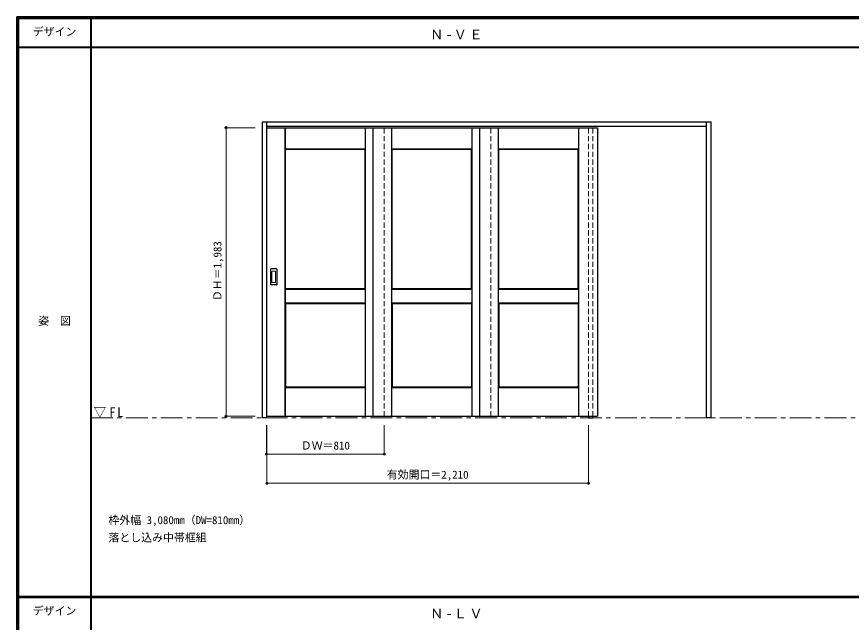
# Model space of a CAD drawing. Units: millimetres, scale not verified. Extents: x -6000 to 5700, y -4307 to 4260.
# Drawn here: x -6000 to -267, y 12 to 4175 of the extents above; entities that cross this region are included whole.
import ezdxf
from ezdxf.enums import TextEntityAlignment as Align

# ---------------------------------------------------------------- set-up
doc = ezdxf.new("R2010")
doc.units = ezdxf.units.MM
doc.header["$LTSCALE"] = 30
doc.header["$PDMODE"] = 32
doc.header["$PDSIZE"] = 15
doc.linetypes.add('CHAIN1', pattern=[8, 5, -1, 1, -1])
doc.linetypes.add('DASHED1', pattern=[1.8, 1.2, -0.6])
for name, color, linetype, lineweight in [('0-2_扉', 4, 'DASHED1', 9), ('0-3_仕上げ', 7, 'Continuous', 18), ('0-4_枠', 3, 'Continuous', 25), ('0-6_引手', 7, 'Continuous', 18), ('0-B_寸法', 7, 'Continuous', 9), ('F-1_枠', 6, 'Continuous', 40)]:
    doc.layers.add(name, color=color, linetype=linetype, lineweight=lineweight)
doc.layers.add('0-A_文字', color=7, linetype='Continuous')
doc.layers.add('F-A_文字', color=7, linetype='Continuous')
doc.styles.add('ＭＳ ゴシック', font='')
doc.styles.get('ＭＳ ゴシック').set_extended_font_data('MS Gothic')

msp = doc.modelspace()

# ---------------------------------------------------------------- linework, layer by layer
at = {"layer": '0-2_扉'}
for p, q in [((-4285, 3411.5), (-4282, 3411.5)), ((-4285, 1428.5), (-4285, 3411.5)), ((-3475, 1428.5), (-3475, 3411.5)), ((-2743, 1428.5), (-2743, 3411.5))]:
    msp.add_line(p, q, dxfattribs=at)
at = {"layer": '0-2_扉', "color": 3, "linetype": 'Continuous', "lineweight": 25}
for p, q in [((-3553, 3411.5), (-3553, 1428.5)), ((-2821, 3411.5), (-2821, 1428.5)), ((-4282, 1428.5), (-2011, 1428.5))]:
    msp.add_line(p, q, dxfattribs=at)
msp.add_lwpolyline([(-4282, 3411.5), (-2011, 3411.5), (-2011, 1428.5)], dxfattribs=at)
at = {"layer": '0-3_仕上げ'}
for p, q in [((-4157, 1428.5), (-4157, 3411.5)), ((-4155.5, 3264), (-4155.5, 3411.5)), ((-4154, 3265.5), (-4154, 3411.5)), ((-3606, 3265.5), (-3606, 3411.5)), ((-3604.5, 3264), (-3604.5, 3411.5)), ((-3603, 1428.5), (-3603, 3411.5)), ((-3425, 1428.5), (-3425, 3411.5)), ((-3423.5, 3264), (-3423.5, 3411.5)), ((-3422, 3265.5), (-3422, 3411.5)), ((-2874, 3265.5), (-2874, 3411.5)), ((-2872.5, 3264), (-2872.5, 3411.5)), ((-2871, 1428.5), (-2871, 3411.5)), ((-2693, 1428.5), (-2693, 3411.5)), ((-2691.5, 3264), (-2691.5, 3411.5)), ((-2690, 3265.5), (-2690, 3411.5)), ((-2142, 3265.5), (-2142, 3411.5)), ((-2140.5, 3264), (-2140.5, 3411.5)), ((-2139, 1428.5), (-2139, 3411.5)), ((-4154, 3265.5), (-4155.5, 3264)), ((-4153, 3261.5), (-4155.5, 3264)), ((-3606, 3265.5), (-4154, 3265.5)), ((-3422, 3265.5), (-3423.5, 3264)), ((-3421, 3261.5), (-3423.5, 3264)), ((-2874, 3265.5), (-3422, 3265.5)), ((-2690, 3265.5), (-2691.5, 3264)), ((-2689, 3261.5), (-2691.5, 3264)), ((-2142, 3265.5), (-2690, 3265.5)), ((-4155.5, 2206), (-4155.5, 2301)), ((-4154, 2207.5), (-4154, 2299.5)), ((-3606, 2299.5), (-4154, 2299.5)), ((-3607, 2303.5), (-3604.5, 2301)), ((-3606, 2299.5), (-3604.5, 2301)), ((-3606, 2207.5), (-3606, 2299.5)), ((-3604.5, 2206), (-3604.5, 2301)), ((-3423.5, 2206), (-3423.5, 2301)), ((-3422, 2207.5), (-3422, 2299.5)), ((-2874, 2299.5), (-3422, 2299.5)), ((-2875, 2303.5), (-2872.5, 2301)), ((-2874, 2299.5), (-2872.5, 2301)), ((-2874, 2207.5), (-2874, 2299.5)), ((-2872.5, 2206), (-2872.5, 2301)), ((-2691.5, 2206), (-2691.5, 2301)), ((-2690, 2207.5), (-2690, 2299.5)), ((-2142, 2299.5), (-2690, 2299.5)), ((-2143, 2303.5), (-2140.5, 2301)), ((-2142, 2299.5), (-2140.5, 2301)), ((-2142, 2207.5), (-2142, 2299.5)), ((-2140.5, 2206), (-2140.5, 2301)), ((-4154, 2207.5), (-4155.5, 2206)), ((-4153, 2203.5), (-4155.5, 2206)), ((-4154, 2207.5), (-3606, 2207.5)), ((-3422, 2207.5), (-3423.5, 2206)), ((-3421, 2203.5), (-3423.5, 2206)), ((-3422, 2207.5), (-2874, 2207.5)), ((-2690, 2207.5), (-2691.5, 2206)), ((-2689, 2203.5), (-2691.5, 2206)), ((-2690, 2207.5), (-2142, 2207.5)), ((-4155.5, 1428.5), (-4155.5, 1626)), ((-4154, 1428.5), (-4154, 1624.5)), ((-3606, 1624.5), (-4154, 1624.5)), ((-3607, 1628.5), (-3604.5, 1626)), ((-3606, 1624.5), (-3604.5, 1626)), ((-3606, 1428.5), (-3606, 1624.5)), ((-3604.5, 1428.5), (-3604.5, 1626)), ((-3423.5, 1428.5), (-3423.5, 1626)), ((-3422, 1428.5), (-3422, 1624.5)), ((-2874, 1624.5), (-3422, 1624.5)), ((-2875, 1628.5), (-2872.5, 1626)), ((-2874, 1624.5), (-2872.5, 1626)), ((-2874, 1428.5), (-2874, 1624.5)), ((-2872.5, 1428.5), (-2872.5, 1626)), ((-2691.5, 1428.5), (-2691.5, 1626)), ((-2690, 1428.5), (-2690, 1624.5)), ((-2142, 1624.5), (-2690, 1624.5)), ((-2143, 1628.5), (-2140.5, 1626)), ((-2142, 1624.5), (-2140.5, 1626)), ((-2142, 1428.5), (-2142, 1624.5)), ((-2140.5, 1428.5), (-2140.5, 1626))]:
    msp.add_line(p, q, dxfattribs=at)
at = {"layer": '0-3_仕上げ', "color": 3, "lineweight": 25}
for p, q in [((-4153, 2303.5), (-4153, 3261.5)), ((-3607, 3261.5), (-4153, 3261.5)), ((-3607, 2303.5), (-3607, 3261.5)), ((-3421, 2303.5), (-3421, 3261.5)), ((-2875, 3261.5), (-3421, 3261.5)), ((-2875, 2303.5), (-2875, 3261.5)), ((-2689, 2303.5), (-2689, 3261.5)), ((-2143, 3261.5), (-2689, 3261.5)), ((-2143, 2303.5), (-2143, 3261.5)), ((-3607, 2303.5), (-4153, 2303.5)), ((-2875, 2303.5), (-3421, 2303.5)), ((-2143, 2303.5), (-2689, 2303.5)), ((-4153, 2203.5), (-4153, 1628.5)), ((-3421, 2203.5), (-3421, 1628.5)), ((-2689, 2203.5), (-2689, 1628.5)), ((-3607, 1628.5), (-4153, 1628.5)), ((-2875, 1628.5), (-3421, 1628.5)), ((-2143, 1628.5), (-2689, 1628.5))]:
    msp.add_line(p, q, dxfattribs=at)
at = {"layer": '0-3_仕上げ'}
for points in [[(-3606, 3265.5), (-3604.5, 3264), (-3607, 3261.5)], [(-2874, 3265.5), (-2872.5, 3264), (-2875, 3261.5)], [(-2142, 3265.5), (-2140.5, 3264), (-2143, 3261.5)], [(-4154, 2299.5), (-4155.5, 2301), (-4153, 2303.5)], [(-3422, 2299.5), (-3423.5, 2301), (-3421, 2303.5)], [(-2690, 2299.5), (-2691.5, 2301), (-2689, 2303.5)], [(-3606, 2207.5), (-3604.5, 2206), (-3607, 2203.5)], [(-2874, 2207.5), (-2872.5, 2206), (-2875, 2203.5)], [(-2142, 2207.5), (-2140.5, 2206), (-2143, 2203.5)], [(-4154, 1624.5), (-4155.5, 1626), (-4153, 1628.5)], [(-3422, 1624.5), (-3423.5, 1626), (-3421, 1628.5)], [(-2690, 1624.5), (-2691.5, 1626), (-2689, 1628.5)]]:
    msp.add_lwpolyline(points, dxfattribs=at)
at = {"layer": '0-3_仕上げ', "color": 3, "lineweight": 25}
for points in [[(-4153, 2203.5), (-3607, 2203.5), (-3607, 1628.5)], [(-3421, 2203.5), (-2875, 2203.5), (-2875, 1628.5)], [(-2689, 2203.5), (-2143, 2203.5), (-2143, 1628.5)]]:
    msp.add_lwpolyline(points, dxfattribs=at)
at = {"layer": '0-4_枠'}
for p, q in [((-4282, 1418), (-4282, 3453)), ((-1262, 1418), (-1262, 3453)), ((-4282, 3423), (-1262, 3423)), ((-2072, 1428.5), (-2072, 1418)), ((-2072, 1418), (-2042, 1418)), ((-2042, 1428.5), (-2042, 1418)), ((-1232, 1418), (-1262, 1418))]:
    msp.add_line(p, q, dxfattribs=at)
at = {"layer": '0-4_枠', "color": 4, "linetype": 'DASHED1', "lineweight": 9}
for p, q in [((-2072, 1428.5), (-2072, 3423)), ((-2042, 1428.5), (-2042, 3423)), ((-4282, 1428.5), (-4285, 1428.5))]:
    msp.add_line(p, q, dxfattribs=at)
at = {"layer": '0-4_枠'}
for points in [[(-4282, 1418), (-4312, 1418), (-4312, 3453)], [(-4312, 3453), (-1232, 3453), (-1232, 1418)]]:
    msp.add_lwpolyline(points, dxfattribs=at)
at = {"layer": '0-6_引手', "color": 3, "lineweight": 25}
for p, q in [((-4255, 2332.5), (-4255, 2439.5)), ((-4214.5, 2441), (-4253.5, 2441)), ((-4213, 2439.5), (-4213, 2332.5)), ((-4214.5, 2331), (-4253.5, 2331))]:
    msp.add_line(p, q, dxfattribs=at)
at = {"layer": '0-6_引手'}
for p, q in [((-4246.5, 2348.5), (-4246.5, 2423.5)), ((-4223, 2425), (-4245, 2425)), ((-4221.5, 2423.5), (-4221.5, 2348.5)), ((-4223, 2347), (-4245, 2347))]:
    msp.add_line(p, q, dxfattribs=at)
at = {"layer": '0-6_引手', "color": 3, "lineweight": 25}
for centre, start, end in [((-4253.5, 2439.5), 90, 180), ((-4214.5, 2439.5), 0, 90), ((-4253.5, 2332.5), 180, 270), ((-4214.5, 2332.5), 270, 0)]:
    msp.add_arc(centre, 1.5, start, end, dxfattribs=at)
at = {"layer": '0-6_引手'}
for centre, start, end in [((-4245, 2423.5), 90, 180), ((-4223, 2423.5), 0, 90), ((-4245, 2348.5), 180, 270), ((-4223, 2348.5), 270, 0)]:
    msp.add_arc(centre, 1.5, start, end, dxfattribs=at)
at = {"layer": '0-B_寸法', "color": 4}
for p, q in [((-4562, 3411.5), (-4562, 1428.5)), ((-4562, 3411.5), (-4362, 3411.5)), ((-4562, 1428.5), (-4362, 1428.5)), ((-4285, 1168), (-4285, 1368)), ((-4282, 968), (-4282, 1368)), ((-3475, 1168), (-3475, 1368)), ((-2072, 968), (-2072, 1368)), ((-4285, 1168), (-3475, 1168)), ((-4282, 968), (-2072, 968))]:
    msp.add_line(p, q, dxfattribs=at)
at = {"layer": '0-B_寸法'}
for p in [(-4562, 3411.5), (-4562, 1428.5), (-4285, 1168), (-3475, 1168), (-4282, 968), (-2072, 968)]:
    msp.add_point(p, dxfattribs=at)
at = {"layer": 'F-1_枠'}
for p, q in [((-6000, 4175), (5700, 4175)), ((-6000, 4175), (-6000, -4205)), ((-6000, 4170), (5700, 4170)), ((-6000, 4165), (5700, 4165)), ((-5995, 4175), (-5995, -4205)), ((-5990, 4175), (-5990, -4205)), ((-5490, 4175), (-5490, -3790)), ((-6000, 3965), (5700, 3965)), ((-6000, 190.5), (5700, 190.5)), ((-6000, 187.5), (5700, 187.5)), ((-6000, 184.5), (5700, 184.5))]:
    msp.add_line(p, q, dxfattribs=at)
at = {"layer": 'F-1_枠', "color": 7, "linetype": 'CHAIN1', "lineweight": 18}
msp.add_line((-5490, 1418), (5690, 1418), dxfattribs=at)

# ---------------------------------------------------------------- texts
at = {"layer": '0-A_文字', "style": 'ＭＳ ゴシック'}
for s, p in [('枠外幅 3,080mm（DW=810mm）', (-5370, 670.5)), ('落とし込み中帯框組', (-5370, 550.5))]:
    msp.add_text(s, height=54.99, dxfattribs=at).set_placement(p, align=Align.BOTTOM_LEFT)
at = {"layer": '0-A_文字', "char_height": 65.98, "attachment_point": 7, "style": 'ＭＳ ゴシック'}
for s, insert in [('\\T1.2;Ｎ-ＶＥ', (-3160, 4020)), ('\\T1.2;Ｎ-ＬＶ', (-3160, 39.5))]:
    msp.add_mtext(s, dxfattribs=dict(at, insert=insert))
at = {"layer": '0-B_寸法', "style": 'ＭＳ ゴシック'}
msp.add_text('ＤＨ＝1,983', height=54.99, rotation=90, dxfattribs=at).set_placement((-4577, 2219.75), align=Align.BOTTOM_LEFT)
for s, p in [('ＤＷ＝810', (-4048.75, 1183)), ('有効開口＝2,210', (-3458.25, 983))]:
    msp.add_text(s, height=54.99, dxfattribs=at).set_placement(p, align=Align.BOTTOM_LEFT)
at = {"layer": 'F-A_文字', "style": 'ＭＳ ゴシック'}
for s, p in [('デザイン', (-5890, 4027.5)), ('姿\u3000図', (-5852.5, 2040.25)), ('デザイン', (-5890, 47))]:
    msp.add_text(s, height=54.99, dxfattribs=at).set_placement(p, align=Align.BOTTOM_LEFT)
at = {"layer": 'F-A_文字', "insert": (-5471.25, 1418), "char_height": 65.98, "attachment_point": 7, "style": 'ＭＳ ゴシック'}
msp.add_mtext('\\T1.26;\\W0.95;▽FL', dxfattribs=at)

doc.saveas('drawing.dxf')
